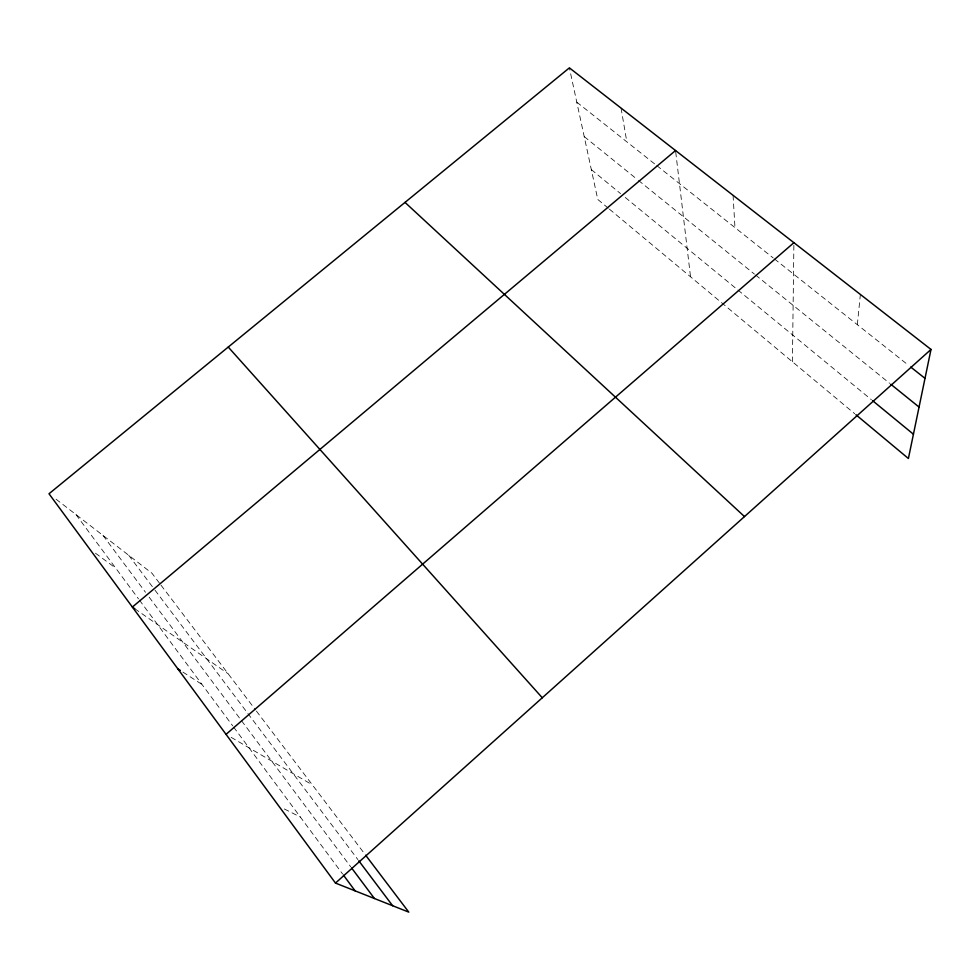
<?xml version="1.0" encoding="UTF-8"?>
<svg xmlns="http://www.w3.org/2000/svg" width="980" height="980" viewBox="0 0 980 980"><rect width="100%" height="100%" fill="white"/><g stroke="black" fill="none" stroke-linecap="round" stroke-linejoin="round"><path stroke-width="0.73" stroke-dasharray="4.9 3.68" d="M792.416 361.767L793.91 242.697M857.341 324.686L860.367 294.441M284.322 808.966L300.358 817.051M231.133 737.327L312.338 784.87M182.893 672.084L201.978 684.432M134.775 608.727L228.156 673.787M95.464 553.198L115.701 568.13M56.044 499.188L151.949 573.214L160.107 583.982M576.779 102.141L655.534 164.615M656.735 165.559L773.208 257.948M774.396 258.904L908.387 365.185M584.215 136.6L637.319 179.487M638.495 180.443L754.429 274.094M755.605 275.037L889.632 383.303M591.332 169.601L620.573 193.624M625.252 197.458L871.342 399.644M608.237 208.177L597.776 199.454L569.392 67.865M609.401 209.144L854.732 413.744M161.014 585.183L255.511 709.875M256.417 711.076L364.744 854.009M128.748 555.317L154.081 588.956M154.987 590.156L357.908 859.619M102.998 535.435L145.506 592.288M149.144 597.151L240.627 719.528M241.546 720.753L350.718 866.786M75.987 514.586L138.499 598.854M139.405 600.079L232.701 725.837M233.608 727.062L342.535 873.915M621.063 108.106L626.82 141.831M675.722 152.035L690.533 276.813M733.077 195.326L734.963 227.617"/><path stroke-width="1.47" d="M365.65 855.221L408.795 912.135L335.491 883.078L49 493.761L569.392 67.865L931 349.444L908.399 458.505L855.895 414.724M335.491 883.078L931 349.444M226.049 734.351L793.91 242.697M675.551 150.528L132.374 607.049L134.775 608.727M177.809 668.789L180.345 670.442M910.763 367.071L925.01 378.366M890.808 384.258L919.056 407.068M872.506 400.6L913.433 434.226M405.01 202.395L744.494 516.582M228.242 347.067L542.283 697.772M358.815 860.832L392.625 905.728M351.624 867.998L374.446 898.525M343.441 875.128L355.103 890.857"/></g></svg>
